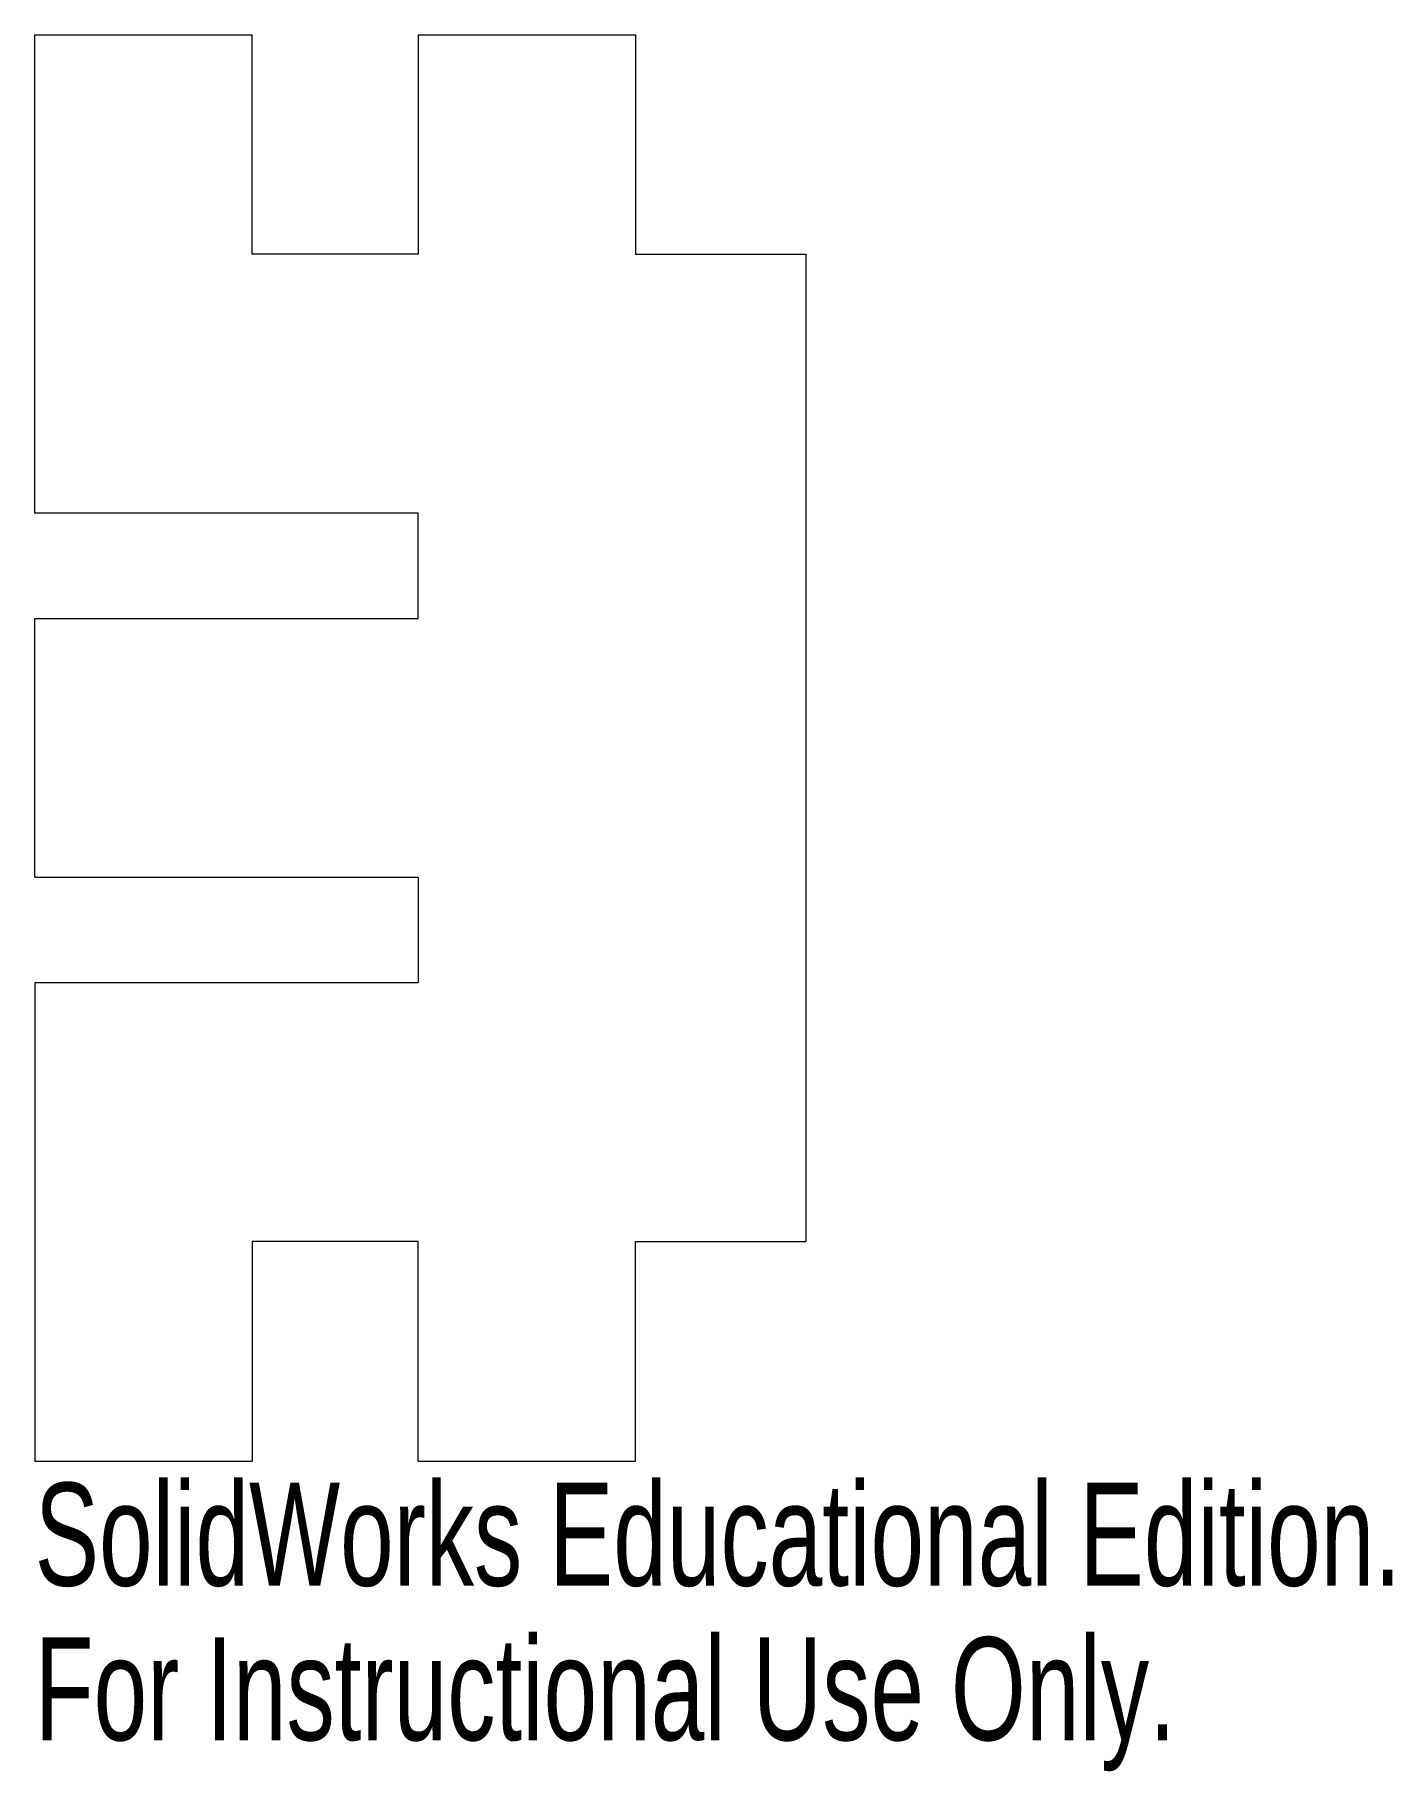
# Model space of a CAD drawing. Header units: millimetres. Extents: x -18.1 to 45.6, y -48 to 33.5.
import ezdxf

# ---------------------------------------------------------------- set-up
doc = ezdxf.new("R2010")
doc.units = ezdxf.units.MM
doc.styles.add('SLDTEXTSTYLE0', font='TXT', dxfattribs={"width": 0.7})

msp = doc.modelspace()

# ---------------------------------------------------------------- linework, layer by layer
at = {"color": 7, "linetype": 'Continuous', "lineweight": 15}
for p, q in [((-18.1, 11.025), (-18.1, 33.475)), ((-18.1, 33.475), (-7.9, 33.475)), ((-7.9, 23.175), (-7.9, 33.475)), ((-0.1, 33.475), (-0.1, 23.175)), ((-0.1, 33.475), (10.1, 33.475)), ((10.1, 33.475), (10.1, 23.175)), ((-0.1, 23.175), (-7.9, 23.175)), ((10.1, 23.175), (18.1, 23.175)), ((18.1, 23.175), (18.1, -23.175)), ((-0.1, 11.025), (-18.1, 11.025)), ((-0.1, 6.075), (-0.1, 11.025)), ((-18.1, -6.075), (-18.1, 6.075)), ((-18.1, 6.075), (-0.1, 6.075)), ((-18.1, -6.075), (-0.1, -6.075)), ((-0.1, -6.075), (-0.1, -11.025)), ((-18.1, -11.025), (-18.1, -33.475)), ((-0.1, -11.025), (-18.1, -11.025)), ((-0.1, -23.175), (-7.9, -23.175)), ((-7.9, -23.175), (-7.9, -33.475)), ((-0.1, -33.475), (-0.1, -23.175)), ((10.1, -23.175), (18.1, -23.175)), ((10.1, -33.475), (10.1, -23.175)), ((-18.1, -33.475), (-7.9, -33.475)), ((-0.1, -33.475), (10.1, -33.475))]:
    msp.add_line(p, q, dxfattribs=at)

# ---------------------------------------------------------------- texts
at = {"color": 7, "linetype": 'Continuous', "char_height": 4.83362, "attachment_point": 1, "style": 'SLDTEXTSTYLE0'}
for s, insert in [('SolidWorks Educational Edition.', (-18.1, -34.495)), ('For Instructional Use Only.', (-18.1, -41.745))]:
    msp.add_mtext(s, dxfattribs=dict(at, insert=insert))

doc.saveas('drawing.dxf')
